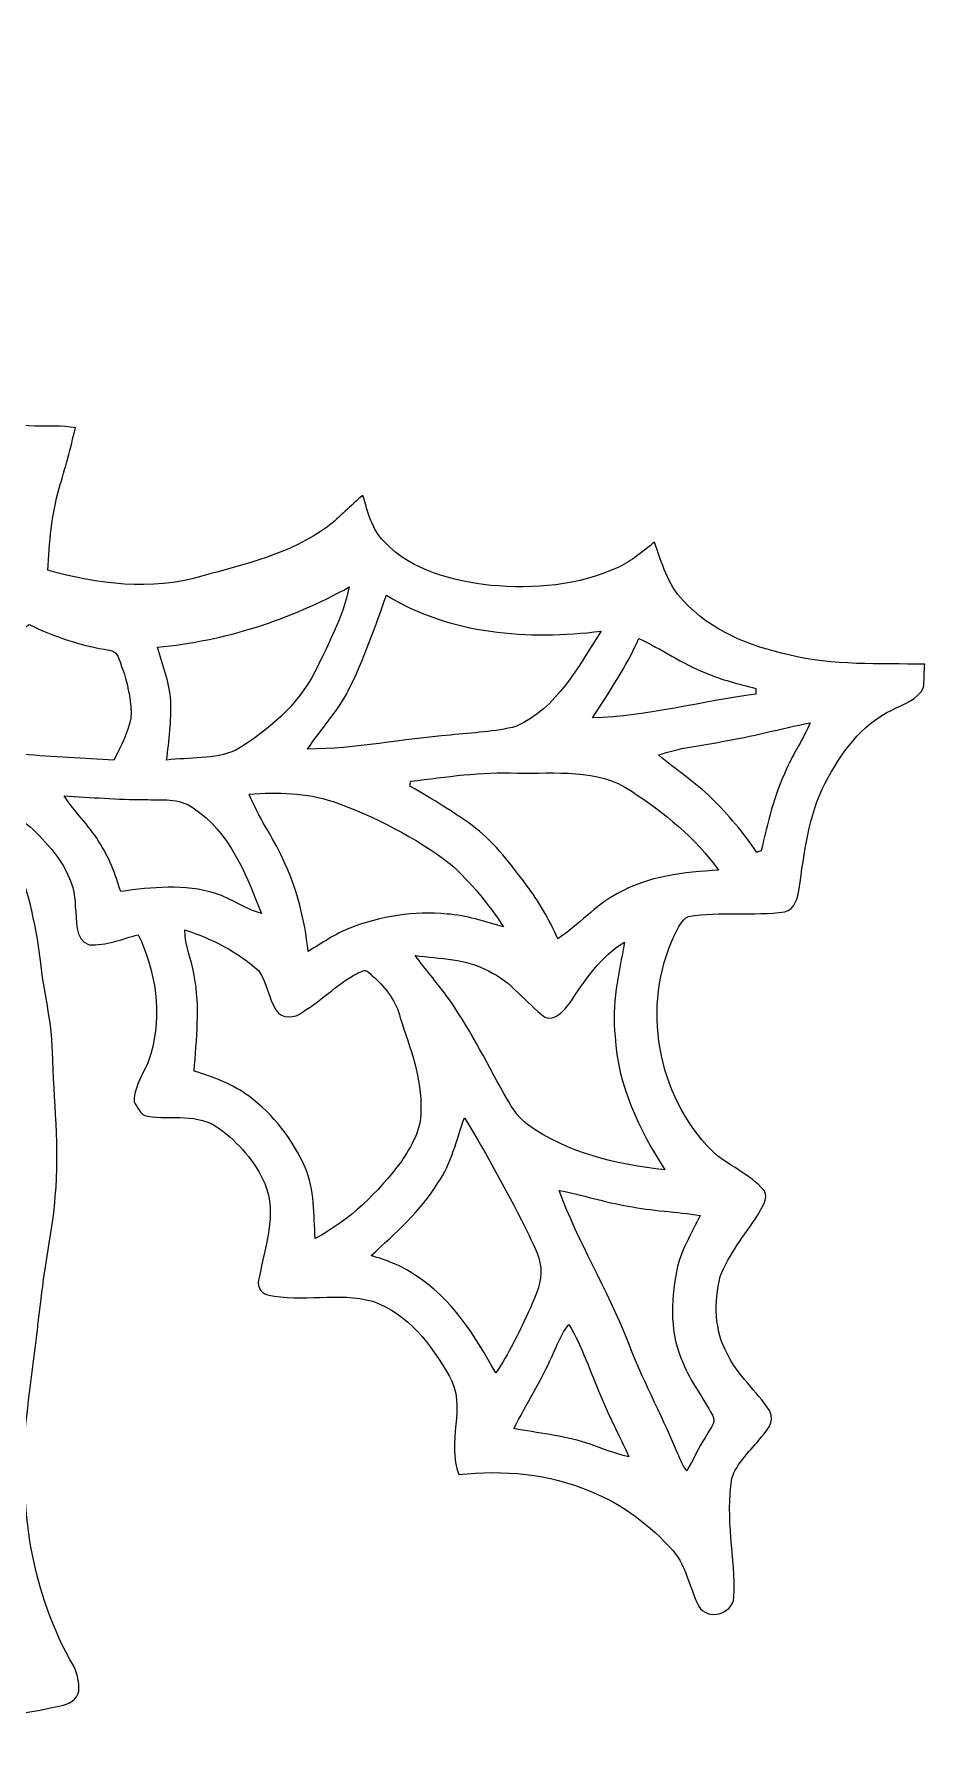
# Model space of a CAD drawing. Header units: centimetres. Extents: x -14.3 to 14.6, y -14.8 to 12.8.
# Drawn here: x 0.22 to 14.55, y -14.84 to 12.8 of the extents above; entities that cross this region are included whole.
import ezdxf

# ---------------------------------------------------------------- set-up
doc = ezdxf.new("R2010")
doc.units = ezdxf.units.CM
doc.header["$MEASUREMENT"] = 0
doc.layers.add('Layer 1', color=7, linetype='Continuous')

msp = doc.modelspace()

# ---------------------------------------------------------------- linework, layer by layer
at = {"layer": 'Layer 1', "color": 251}
for points, knots in [([(-11.14249, 12.27596), (-10.77278, 12.37262), (-10.4073, 12.53031), (-10.1279, 12.79737), (-10.1279, 12.79737), (-10.0457, 12.41601), (-9.89295, 12.0142), (-9.54969, 11.79407), (-9.54969, 11.79407), (-8.84061, 11.26384), (-7.94032, 11.06876), (-7.07108, 11.03136), (-7.07108, 11.03136), (-6.70736, 11.02007), (-6.34894, 11.11462), (-6.04026, 11.30618), (-6.04026, 11.30618), (-6.03074, 10.92835), (-6.03744, 10.53006), (-5.86669, 10.18222), (-5.86669, 10.18222), (-5.38092, 9.1948), (-4.27673, 8.58908), (-3.19264, 8.5912), (-3.19264, 8.5912), (-2.89348, 8.58238), (-2.60879, 8.67727), (-2.31987, 8.7376), (-2.31987, 8.7376), (-2.3622, 8.5023), (-2.4384, 8.2483), (-2.31175, 8.02569), (-2.31175, 8.02569), (-2.15477, 7.5752), (-1.74731, 7.28416), (-1.3783, 7.01569), (-1.3783, 7.01569), (-0.89218, 6.72359), (-0.34537, 6.49781), (0.22966, 6.4897), (0.22966, 6.4897), (0.4445, 6.47771), (0.66393, 6.50558), (0.87665, 6.46112), (0.87665, 6.46112), (0.80081, 6.1341), (0.71367, 5.8099), (0.61595, 5.48887), (0.61595, 5.48887), (0.49142, 5.06024), (0.45967, 4.61257), (0.4318, 4.16913), (0.4318, 4.16913), (1.23296, 3.94653), (2.10044, 3.83258), (2.91077, 4.07388), (2.91077, 4.07388), (3.60892, 4.26438), (4.34128, 4.43548), (4.93677, 4.86939), (4.93677, 4.86939), (5.14209, 5.01932), (5.30225, 5.22146), (5.50757, 5.37175), (5.50757, 5.37175), (5.58906, 5.10646), (5.64444, 4.82212), (5.85717, 4.62315), (5.85717, 4.62315), (6.29497, 4.15608), (6.95219, 3.99803), (7.56532, 3.92571), (7.56532, 3.92571), (8.25606, 3.86362), (8.97855, 3.91866), (9.61461, 4.21534), (9.61461, 4.21534), (9.83121, 4.31659), (10.01148, 4.47534), (10.20057, 4.61892), (10.20057, 4.61892), (10.31946, 4.29154), (10.414, 3.93559), (10.66482, 3.67947), (10.66482, 3.67947), (11.10544, 3.1944), (11.73621, 2.93934), (12.36557, 2.80882), (12.36557, 2.80882), (13.07959, 2.62643), (13.82113, 2.67229), (14.55102, 2.65536), (14.55102, 2.65536), (14.54679, 2.56187), (14.53832, 2.37561), (14.53409, 2.28212), (14.53409, 2.28212), (14.44202, 2.08315), (14.20389, 2.01718), (14.02433, 1.9177), (14.02433, 1.9177), (13.52621, 1.68381), (13.19742, 1.21532), (12.94836, 0.7426), (12.94836, 0.7426), (12.67636, 0.21625), (12.61463, -0.38171), (12.5282, -0.9592), (12.5282, -0.9592), (12.50915, -1.09996), (12.46152, -1.29046), (12.29995, -1.32856), (12.29995, -1.32856), (11.78595, -1.40194), (11.26102, -1.32292), (10.74843, -1.40406), (10.74843, -1.40406), (10.63096, -1.45979), (10.57839, -1.59738), (10.52266, -1.70674), (10.52266, -1.70674), (9.98432, -2.84057), (10.24361, -4.28519), (11.12273, -5.1756), (11.12273, -5.1756), (11.37814, -5.42149), (11.73586, -5.54037), (11.96411, -5.8166), (11.96411, -5.8166), (12.04877, -5.95524), (11.92001, -6.09741), (11.86145, -6.21736), (11.86145, -6.21736), (11.65084, -6.53909), (11.39613, -6.83824), (11.25996, -7.20266), (11.25996, -7.20266), (11.1566, -7.61224), (11.16436, -8.07438), (11.37461, -8.45114), (11.37461, -8.45114), (11.53971, -8.79581), (11.84698, -9.04346), (12.05054, -9.36131), (12.05054, -9.36131), (12.15778, -9.55146), (11.98739, -9.7028), (11.88261, -9.8358), (11.88261, -9.8358), (11.72598, -10.03053), (11.52207, -10.20692), (11.44658, -10.45422), (11.44658, -10.45422), (11.33792, -11.08957), (11.50655, -11.72739), (11.47974, -12.36451), (11.47974, -12.36451), (11.45611, -12.64991), (11.06064, -12.74022), (10.91353, -12.51303), (10.91353, -12.51303), (10.76678, -12.22128), (10.72127, -11.87274), (10.50149, -11.61874), (10.50149, -11.61874), (10.13178, -11.21022), (9.6834, -10.85921), (9.16587, -10.65953), (9.16587, -10.65953), (8.50477, -10.37555), (7.76323, -10.3124), (7.05309, -10.39036), (7.05309, -10.39036), (6.83789, -9.87496), (7.18855, -9.29252), (6.89504, -8.80251), (6.89504, -8.80251), (6.60894, -8.30333), (6.23041, -7.79709), (5.66526, -7.60024), (5.66526, -7.60024), (5.1121, -7.44643), (4.52755, -7.62282), (3.97051, -7.49547), (3.97051, -7.49547), (3.85269, -7.47042), (3.78566, -7.33107), (3.83787, -7.21642), (3.83787, -7.21642), (3.92783, -6.72359), (4.13138, -6.19689), (3.92748, -5.70618), (3.92748, -5.70618), (3.77225, -5.35093), (3.50167, -5.04684), (3.19158, -4.81753), (3.19158, -4.81753), (2.85785, -4.56671), (2.42182, -4.67924), (2.0387, -4.62209), (2.0387, -4.62209), (1.92017, -4.60834), (1.87925, -4.46793), (1.82104, -4.38644), (1.82104, -4.38644), (1.82457, -4.10739), (2.02071, -3.87738), (2.09303, -3.61597), (2.09303, -3.61597), (2.27083, -2.98203), (2.17558, -2.28529), (1.88842, -1.69827), (1.88842, -1.69827), (1.62913, -1.76671), (1.37089, -1.87854), (1.09926, -1.86196), (1.09926, -1.86196), (0.85266, -1.77341), (0.90946, -1.45627), (0.87454, -1.2506), (0.87454, -1.2506), (0.88159, -0.82021), (0.62689, -0.4505), (0.33972, -0.15452), (0.33972, -0.15452), (0.10407, 0.12947), (-0.22613, 0.30903), (-0.55951, 0.45332), (-0.55951, 0.45332), (-0.44274, 0.18521), (-0.25153, -0.04233), (-0.14111, -0.31397), (-0.14111, -0.31397), (0.09384, -0.88935), (0.24095, -1.4986), (0.31362, -2.11526), (0.31362, -2.11526), (0.36301, -2.60597), (0.49953, -3.08539), (0.50871, -3.57999), (0.50871, -3.57999), (0.52917, -4.35645), (0.62794, -5.13433), (0.55421, -5.91079), (0.55421, -5.91079), (0.51188, -6.46536), (0.38453, -7.00899), (0.32526, -7.56179), (0.32526, -7.56179), (0.24694, -8.23242), (0.15593, -8.90164), (0.08043, -9.57263), (0.08043, -9.57263), (-0.03387, -10.90754), (0.1711, -12.3063), (0.84949, -13.47752), (0.84949, -13.47752), (0.91052, -13.60029), (0.94509, -13.73999), (0.93169, -13.87792), (0.93169, -13.87792), (0.90699, -14.01798), (0.76482, -14.08642), (0.63888, -14.11323), (0.63888, -14.11323), (-0.23424, -14.31078), (-1.13383, -14.39686), (-2.02847, -14.34571), (-2.02847, -14.34571), (-3.40078, -14.29526), (-4.7939, -14.36123), (-6.14257, -14.05502), (-6.14257, -14.05502), (-6.35459, -14.28327), (-6.56908, -14.53092), (-6.86682, -14.64874), (-6.86682, -14.64874), (-7.53251, -14.83607), (-8.25888, -14.74999), (-8.88048, -14.45507), (-8.88048, -14.45507), (-9.37824, -14.19719), (-9.87143, -13.82395), (-10.06158, -13.27538), (-10.06158, -13.27538), (-10.14024, -13.01715), (-10.13813, -12.74551), (-10.15189, -12.47916), (-10.15189, -12.47916), (-10.60309, -12.31829), (-11.05359, -12.15249), (-11.48644, -11.94647), (-11.48644, -11.94647), (-12.0463, -11.678), (-12.65626, -11.49421), (-13.14979, -11.10474), (-13.14979, -11.10474), (-13.45988, -10.86414), (-13.78656, -10.63907), (-14.05008, -10.34556), (-14.05008, -10.34556), (-14.12169, -10.23973), (-14.25046, -10.14801), (-14.25081, -10.00901), (-14.25081, -10.00901), (-14.22894, -9.86261), (-14.12205, -9.75042), (-14.02503, -9.64671), (-14.02503, -9.64671), (-12.8584, -8.50547), (-12.11933, -7.01851), (-11.45046, -5.55096), (-11.45046, -5.55096), (-11.23139, -5.12374), (-11.06135, -4.67431), (-10.86203, -4.23827), (-10.86203, -4.23827), (-10.48279, -3.30024), (-10.15929, -2.31881), (-9.53558, -1.50636), (-9.53558, -1.50636), (-9.08544, -0.87454), (-8.61801, -0.24342), (-8.03099, 0.26952), (-8.03099, 0.26952), (-7.45525, 0.72178), (-6.84389, 1.12571), (-6.23711, 1.53423), (-6.23711, 1.53423), (-6.53768, 1.88913), (-6.93244, 2.22744), (-7.42103, 2.24543), (-7.42103, 2.24543), (-7.66057, 2.30364), (-7.96219, 2.22673), (-8.16645, 2.38266), (-8.16645, 2.38266), (-8.26382, 2.82011), (-8.10225, 3.28612), (-8.23242, 3.72392), (-8.23242, 3.72392), (-8.33438, 4.05412), (-8.47019, 4.43936), (-8.80004, 4.60516), (-8.80004, 4.60516), (-9.08297, 4.66619), (-9.37754, 4.58576), (-9.66258, 4.62492), (-9.66258, 4.62492), (-9.82804, 4.64573), (-9.89259, 4.84117), (-9.84568, 4.98581), (-9.84568, 4.98581), (-9.7476, 5.50721), (-9.63119, 6.05825), (-9.78958, 6.57895), (-9.78958, 6.57895), (-9.90318, 6.8774), (-10.05064, 7.20866), (-10.36955, 7.33496), (-10.36955, 7.33496), (-10.79253, 7.5057), (-11.27231, 7.46478), (-11.69423, 7.63905), (-11.69423, 7.63905), (-11.7602, 7.6648), (-11.80818, 7.72407), (-11.82088, 7.79251), (-11.82088, 7.79251), (-11.8618, 8.10225), (-11.70234, 8.38941), (-11.70411, 8.69738), (-11.70411, 8.69738), (-11.63955, 9.39412), (-11.92389, 10.05558), (-12.24068, 10.65671), (-12.24068, 10.65671), (-12.46752, 11.08992), (-12.79031, 11.46422), (-13.15932, 11.78278), (-13.15932, 11.78278), (-13.28808, 11.91189), (-13.46623, 12.03078), (-13.48528, 12.22728), (-13.48528, 12.22728), (-13.48352, 12.35534), (-13.40979, 12.4968), (-13.28244, 12.53843), (-13.28244, 12.53843), (-13.10781, 12.47881), (-12.96529, 12.35075), (-12.78678, 12.29783), (-12.78678, 12.29783), (-12.25762, 12.11439), (-11.68083, 12.15919), (-11.14249, 12.27596), (-11.14249, 12.27596), (-11.14249, 12.27596), (-11.14249, 12.27596), (-11.14249, 12.27596)], [0, 0, 0, 0, 0.00990099, 0.00990099, 0.00990099, 0.00990099, 0.01980198, 0.01980198, 0.01980198, 0.01980198, 0.02970297, 0.02970297, 0.02970297, 0.02970297, 0.03960396, 0.03960396, 0.03960396, 0.03960396, 0.04950495, 0.04950495, 0.04950495, 0.04950495, 0.05940594, 0.05940594, 0.05940594, 0.05940594, 0.06930693, 0.06930693, 0.06930693, 0.06930693, 0.07920792, 0.07920792, 0.07920792, 0.07920792, 0.08910891, 0.08910891, 0.08910891, 0.08910891, 0.0990099, 0.0990099, 0.0990099, 0.0990099, 0.10891089, 0.10891089, 0.10891089, 0.10891089, 0.11881188, 0.11881188, 0.11881188, 0.11881188, 0.12871287, 0.12871287, 0.12871287, 0.12871287, 0.13861386, 0.13861386, 0.13861386, 0.13861386, 0.14851485, 0.14851485, 0.14851485, 0.14851485, 0.15841584, 0.15841584, 0.15841584, 0.15841584, 0.16831683, 0.16831683, 0.16831683, 0.16831683, 0.17821782, 0.17821782, 0.17821782, 0.17821782, 0.18811881, 0.18811881, 0.18811881, 0.18811881, 0.1980198, 0.1980198, 0.1980198, 0.1980198, 0.20792079, 0.20792079, 0.20792079, 0.20792079, 0.21782178, 0.21782178, 0.21782178, 0.21782178, 0.22772277, 0.22772277, 0.22772277, 0.22772277, 0.23762376, 0.23762376, 0.23762376, 0.23762376, 0.24752475, 0.24752475, 0.24752475, 0.24752475, 0.25742574, 0.25742574, 0.25742574, 0.25742574, 0.26732673, 0.26732673, 0.26732673, 0.26732673, 0.27722772, 0.27722772, 0.27722772, 0.27722772, 0.28712871, 0.28712871, 0.28712871, 0.28712871, 0.2970297, 0.2970297, 0.2970297, 0.2970297, 0.30693069, 0.30693069, 0.30693069, 0.30693069, 0.31683168, 0.31683168, 0.31683168, 0.31683168, 0.32673267, 0.32673267, 0.32673267, 0.32673267, 0.33663366, 0.33663366, 0.33663366, 0.33663366, 0.34653465, 0.34653465, 0.34653465, 0.34653465, 0.35643564, 0.35643564, 0.35643564, 0.35643564, 0.36633663, 0.36633663, 0.36633663, 0.36633663, 0.37623762, 0.37623762, 0.37623762, 0.37623762, 0.38613861, 0.38613861, 0.38613861, 0.38613861, 0.3960396, 0.3960396, 0.3960396, 0.3960396, 0.40594059, 0.40594059, 0.40594059, 0.40594059, 0.41584158, 0.41584158, 0.41584158, 0.41584158, 0.42574257, 0.42574257, 0.42574257, 0.42574257, 0.43564356, 0.43564356, 0.43564356, 0.43564356, 0.44554455, 0.44554455, 0.44554455, 0.44554455, 0.45544554, 0.45544554, 0.45544554, 0.45544554, 0.46534653, 0.46534653, 0.46534653, 0.46534653, 0.47524752, 0.47524752, 0.47524752, 0.47524752, 0.48514851, 0.48514851, 0.48514851, 0.48514851, 0.4950495, 0.4950495, 0.4950495, 0.4950495, 0.5049505, 0.5049505, 0.5049505, 0.5049505, 0.51485149, 0.51485149, 0.51485149, 0.51485149, 0.52475248, 0.52475248, 0.52475248, 0.52475248, 0.53465347, 0.53465347, 0.53465347, 0.53465347, 0.54455446, 0.54455446, 0.54455446, 0.54455446, 0.55445545, 0.55445545, 0.55445545, 0.55445545, 0.56435644, 0.56435644, 0.56435644, 0.56435644, 0.57425743, 0.57425743, 0.57425743, 0.57425743, 0.58415842, 0.58415842, 0.58415842, 0.58415842, 0.59405941, 0.59405941, 0.59405941, 0.59405941, 0.6039604, 0.6039604, 0.6039604, 0.6039604, 0.61386139, 0.61386139, 0.61386139, 0.61386139, 0.62376238, 0.62376238, 0.62376238, 0.62376238, 0.63366337, 0.63366337, 0.63366337, 0.63366337, 0.64356436, 0.64356436, 0.64356436, 0.64356436, 0.65346535, 0.65346535, 0.65346535, 0.65346535, 0.66336634, 0.66336634, 0.66336634, 0.66336634, 0.67326733, 0.67326733, 0.67326733, 0.67326733, 0.68316832, 0.68316832, 0.68316832, 0.68316832, 0.69306931, 0.69306931, 0.69306931, 0.69306931, 0.7029703, 0.7029703, 0.7029703, 0.7029703, 0.71287129, 0.71287129, 0.71287129, 0.71287129, 0.72277228, 0.72277228, 0.72277228, 0.72277228, 0.73267327, 0.73267327, 0.73267327, 0.73267327, 0.74257426, 0.74257426, 0.74257426, 0.74257426, 0.75247525, 0.75247525, 0.75247525, 0.75247525, 0.76237624, 0.76237624, 0.76237624, 0.76237624, 0.77227723, 0.77227723, 0.77227723, 0.77227723, 0.78217822, 0.78217822, 0.78217822, 0.78217822, 0.79207921, 0.79207921, 0.79207921, 0.79207921, 0.8019802, 0.8019802, 0.8019802, 0.8019802, 0.81188119, 0.81188119, 0.81188119, 0.81188119, 0.82178218, 0.82178218, 0.82178218, 0.82178218, 0.83168317, 0.83168317, 0.83168317, 0.83168317, 0.84158416, 0.84158416, 0.84158416, 0.84158416, 0.85148515, 0.85148515, 0.85148515, 0.85148515, 0.86138614, 0.86138614, 0.86138614, 0.86138614, 0.87128713, 0.87128713, 0.87128713, 0.87128713, 0.88118812, 0.88118812, 0.88118812, 0.88118812, 0.89108911, 0.89108911, 0.89108911, 0.89108911, 0.9009901, 0.9009901, 0.9009901, 0.9009901, 0.91089109, 0.91089109, 0.91089109, 0.91089109, 0.92079208, 0.92079208, 0.92079208, 0.92079208, 0.93069307, 0.93069307, 0.93069307, 0.93069307, 0.94059406, 0.94059406, 0.94059406, 0.94059406, 0.95049505, 0.95049505, 0.95049505, 0.95049505, 0.96039604, 0.96039604, 0.96039604, 0.96039604, 0.97029703, 0.97029703, 0.97029703, 0.97029703, 0.98019802, 0.98019802, 0.98019802, 0.98019802, 1, 1, 1, 1]), ([(2.19851, 2.93088), (2.28318, 2.64513), (2.39148, 2.36291), (2.41265, 2.06269), (2.41265, 2.06269), (2.42464, 1.74449), (2.38407, 1.42734), (2.34527, 1.11196), (2.34527, 1.11196), (2.71604, 1.15852), (3.11009, 1.12113), (3.4604, 1.26965), (3.4604, 1.26965), (3.97087, 1.58538), (4.45629, 1.98931), (4.73357, 2.53294), (4.73357, 2.53294), (4.94947, 2.97392), (5.18019, 3.41665), (5.28708, 3.89961), (5.28708, 3.89961), (4.33634, 3.37291), (3.28224, 3.03071), (2.19851, 2.93088), (2.19851, 2.93088), (2.19851, 2.93088), (2.19851, 2.93088), (2.19851, 2.93088)], [0, 0, 0, 0, 0.125, 0.125, 0.125, 0.125, 0.25, 0.25, 0.25, 0.25, 0.375, 0.375, 0.375, 0.375, 0.5, 0.5, 0.5, 0.5, 0.625, 0.625, 0.625, 0.625, 0.75, 0.75, 0.75, 0.75, 1, 1, 1, 1]), ([(5.27403, 2.23767), (5.09764, 1.8923), (4.82988, 1.60937), (4.61398, 1.29046), (4.61398, 1.29046), (5.38762, 1.29152), (6.14821, 1.45415), (6.91727, 1.51483), (6.91727, 1.51483), (7.27004, 1.55963), (7.63305, 1.55998), (7.97701, 1.65629), (7.97701, 1.65629), (8.62612, 1.94698), (8.97819, 2.61549), (9.34014, 3.1877), (9.34014, 3.1877), (8.17421, 3.042), (6.90774, 3.1369), (5.88574, 3.76731), (5.88574, 3.76731), (5.70089, 3.25049), (5.52238, 2.72838), (5.27403, 2.23767), (5.27403, 2.23767), (5.27403, 2.23767), (5.27403, 2.23767), (5.27403, 2.23767)], [0, 0, 0, 0, 0.125, 0.125, 0.125, 0.125, 0.25, 0.25, 0.25, 0.25, 0.375, 0.375, 0.375, 0.375, 0.5, 0.5, 0.5, 0.5, 0.625, 0.625, 0.625, 0.625, 0.75, 0.75, 0.75, 0.75, 1, 1, 1, 1]), ([(0.13441, 3.2953), (0.11747, 3.28436), (0.08361, 3.26284), (0.06667, 3.25226), (0.06667, 3.25226), (-0.04657, 2.89913), (-0.12347, 2.51919), (-0.34184, 2.21156), (-0.34184, 2.21156), (-0.51294, 1.93146), (-0.78281, 1.73814), (-1.016, 1.51483), (-1.016, 1.51483), (-0.67522, 1.38853), (-0.33443, 1.23684), (0.03175, 1.20403), (0.03175, 1.20403), (0.51964, 1.16522), (1.00894, 1.14018), (1.49754, 1.10878), (1.49754, 1.10878), (1.6062, 1.3268), (1.71768, 1.54764), (1.772, 1.78647), (1.772, 1.78647), (1.78611, 2.03271), (1.72791, 2.27789), (1.66158, 2.51319), (1.66158, 2.51319), (1.59808, 2.6349), (1.59667, 2.85856), (1.42557, 2.88184), (1.42557, 2.88184), (0.97755, 2.95275), (0.54081, 3.09351), (0.13441, 3.2953), (0.13441, 3.2953), (0.13441, 3.2953), (0.13441, 3.2953), (0.13441, 3.2953)], [0, 0, 0, 0, 0.09090909, 0.09090909, 0.09090909, 0.09090909, 0.18181818, 0.18181818, 0.18181818, 0.18181818, 0.27272727, 0.27272727, 0.27272727, 0.27272727, 0.36363636, 0.36363636, 0.36363636, 0.36363636, 0.45454545, 0.45454545, 0.45454545, 0.45454545, 0.54545455, 0.54545455, 0.54545455, 0.54545455, 0.63636364, 0.63636364, 0.63636364, 0.63636364, 0.72727273, 0.72727273, 0.72727273, 0.72727273, 0.81818182, 0.81818182, 0.81818182, 0.81818182, 1, 1, 1, 1]), ([(9.95045, 3.06987), (9.74654, 2.61832), (9.47208, 2.20592), (9.20291, 1.79176), (9.20291, 1.79176), (10.09227, 1.81293), (10.95622, 2.06058), (11.83464, 2.17452), (11.83464, 2.17452), (11.83393, 2.19781), (11.83217, 2.24367), (11.83111, 2.2666), (11.83111, 2.2666), (11.55771, 2.33786), (11.28148, 2.40383), (11.02184, 2.51778), (11.02184, 2.51778), (10.64683, 2.66559), (10.31416, 2.89948), (9.95045, 3.06987), (9.95045, 3.06987), (9.95045, 3.06987), (9.95045, 3.06987), (9.95045, 3.06987)], [0, 0, 0, 0, 0.14285714, 0.14285714, 0.14285714, 0.14285714, 0.28571429, 0.28571429, 0.28571429, 0.28571429, 0.42857143, 0.42857143, 0.42857143, 0.42857143, 0.57142857, 0.57142857, 0.57142857, 0.57142857, 0.71428571, 0.71428571, 0.71428571, 0.71428571, 1, 1, 1, 1]), ([(11.28536, 1.41076), (10.94528, 1.3402), (10.59497, 1.31374), (10.26654, 1.19451), (10.26654, 1.19451), (10.54594, 0.95709), (10.85568, 0.75671), (11.11885, 0.49989), (11.11885, 0.49989), (11.38661, 0.23142), (11.63955, -0.05433), (11.84663, -0.37289), (11.84663, -0.37289), (11.86462, -0.36724), (11.90061, -0.35595), (11.9186, -0.34996), (11.9186, -0.34996), (12.0209, 0.09948), (12.12709, 0.55316), (12.32888, 0.97014), (12.32888, 0.97014), (12.43612, 1.22731), (12.60193, 1.45521), (12.70529, 1.71415), (12.70529, 1.71415), (12.23151, 1.61572), (11.76302, 1.49049), (11.28536, 1.41076), (11.28536, 1.41076), (11.28536, 1.41076), (11.28536, 1.41076), (11.28536, 1.41076)], [0, 0, 0, 0, 0.11111111, 0.11111111, 0.11111111, 0.11111111, 0.22222222, 0.22222222, 0.22222222, 0.22222222, 0.33333333, 0.33333333, 0.33333333, 0.33333333, 0.44444444, 0.44444444, 0.44444444, 0.44444444, 0.55555556, 0.55555556, 0.55555556, 0.55555556, 0.66666667, 0.66666667, 0.66666667, 0.66666667, 0.77777778, 0.77777778, 0.77777778, 0.77777778, 1, 1, 1, 1]), ([(6.27909, 0.77329), (6.27451, 0.75353), (6.26533, 0.71367), (6.26075, 0.69391), (6.26075, 0.69391), (6.62517, 0.48648), (6.98394, 0.26882), (7.32084, 0.01834), (7.32084, 0.01834), (7.64611, -0.23424), (7.8867, -0.57185), (8.13647, -0.89394), (8.13647, -0.89394), (8.33579, -1.16523), (8.50935, -1.45521), (8.6427, -1.76459), (8.6427, -1.76459), (8.98313, -1.54623), (9.24525, -1.22414), (9.60579, -1.03505), (9.60579, -1.03505), (10.10214, -0.75883), (10.6747, -0.6858), (11.2335, -0.66181), (11.2335, -0.66181), (10.8645, -0.14041), (10.35544, 0.26987), (9.8238, 0.61524), (9.8238, 0.61524), (9.29252, 0.98425), (8.59719, 0.89041), (7.99042, 0.90346), (7.99042, 0.90346), (7.41539, 0.92569), (6.84742, 0.84279), (6.27909, 0.77329), (6.27909, 0.77329), (6.27909, 0.77329), (6.27909, 0.77329), (6.27909, 0.77329)], [0, 0, 0, 0, 0.09090909, 0.09090909, 0.09090909, 0.09090909, 0.18181818, 0.18181818, 0.18181818, 0.18181818, 0.27272727, 0.27272727, 0.27272727, 0.27272727, 0.36363636, 0.36363636, 0.36363636, 0.36363636, 0.45454545, 0.45454545, 0.45454545, 0.45454545, 0.54545455, 0.54545455, 0.54545455, 0.54545455, 0.63636364, 0.63636364, 0.63636364, 0.63636364, 0.72727273, 0.72727273, 0.72727273, 0.72727273, 0.81818182, 0.81818182, 0.81818182, 0.81818182, 1, 1, 1, 1]), ([(3.6763, 0.56444), (3.81564, 0.1972), (4.05412, -0.11959), (4.21569, -0.47625), (4.21569, -0.47625), (4.44359, -0.94262), (4.56706, -1.45309), (4.62527, -1.96744), (4.62527, -1.96744), (4.84646, -1.83727), (5.05601, -1.68381), (5.29696, -1.59103), (5.29696, -1.59103), (5.79473, -1.40653), (6.32919, -1.30986), (6.86047, -1.36666), (6.86047, -1.36666), (7.17338, -1.38042), (7.4676, -1.49507), (7.76817, -1.57162), (7.76817, -1.57162), (7.52969, -1.20086), (7.24394, -0.8576), (6.91797, -0.56127), (6.91797, -0.56127), (6.34647, -0.12876), (5.7023, 0.20461), (5.02779, 0.44344), (5.02779, 0.44344), (4.59176, 0.59055), (4.12997, 0.5969), (3.6763, 0.56444), (3.6763, 0.56444), (3.6763, 0.56444), (3.6763, 0.56444), (3.6763, 0.56444)], [0, 0, 0, 0, 0.1, 0.1, 0.1, 0.1, 0.2, 0.2, 0.2, 0.2, 0.3, 0.3, 0.3, 0.3, 0.4, 0.4, 0.4, 0.4, 0.5, 0.5, 0.5, 0.5, 0.6, 0.6, 0.6, 0.6, 0.7, 0.7, 0.7, 0.7, 0.8, 0.8, 0.8, 0.8, 1, 1, 1, 1]), ([(0.69462, 0.53587), (0.86501, 0.28116), (1.08867, 0.06632), (1.2513, -0.19473), (1.2513, -0.19473), (1.41676, -0.44062), (1.52012, -0.72178), (1.6062, -1.00365), (1.6062, -1.00365), (2.10961, -0.93451), (2.63913, -0.87877), (3.13267, -1.0347), (3.13267, -1.0347), (3.39125, -1.11337), (3.60927, -1.29046), (3.87315, -1.35573), (3.87315, -1.35573), (3.62514, -0.73166), (3.36268, -0.04269), (2.77424, 0.34149), (2.77424, 0.34149), (2.55199, 0.51118), (2.25319, 0.46038), (1.99355, 0.47801), (1.99355, 0.47801), (1.55928, 0.47484), (1.12748, 0.514), (0.69462, 0.53587), (0.69462, 0.53587), (0.69462, 0.53587), (0.69462, 0.53587), (0.69462, 0.53587)], [0, 0, 0, 0, 0.11111111, 0.11111111, 0.11111111, 0.11111111, 0.22222222, 0.22222222, 0.22222222, 0.22222222, 0.33333333, 0.33333333, 0.33333333, 0.33333333, 0.44444444, 0.44444444, 0.44444444, 0.44444444, 0.55555556, 0.55555556, 0.55555556, 0.55555556, 0.66666667, 0.66666667, 0.66666667, 0.66666667, 0.77777778, 0.77777778, 0.77777778, 0.77777778, 1, 1, 1, 1]), ([(2.63878, -1.62207), (2.64125, -1.87537), (2.74884, -2.11067), (2.79083, -2.35761), (2.79083, -2.35761), (2.88784, -2.86491), (2.82434, -3.38349), (2.79047, -3.89396), (2.79047, -3.89396), (3.09845, -3.99344), (3.41171, -4.10316), (3.67347, -4.29966), (3.67347, -4.29966), (4.06435, -4.59528), (4.38115, -4.99498), (4.57482, -5.44583), (4.57482, -5.44583), (4.73146, -5.80531), (4.71558, -6.20713), (4.73604, -6.59024), (4.73604, -6.59024), (5.29167, -6.29849), (5.75345, -5.8487), (6.12528, -5.34811), (6.12528, -5.34811), (6.28438, -5.10434), (6.44984, -4.83623), (6.43819, -4.53319), (6.43819, -4.53319), (6.46395, -4.01179), (6.26075, -3.52284), (6.10658, -3.03495), (6.10658, -3.03495), (6.04802, -2.77707), (5.88045, -2.56434), (5.69136, -2.38725), (5.69136, -2.38725), (5.62927, -2.34774), (5.57742, -2.2412), (5.4924, -2.28424), (5.4924, -2.28424), (5.13362, -2.44263), (4.86833, -2.74779), (4.53214, -2.94358), (4.53214, -2.94358), (4.41572, -3.04765), (4.19629, -3.05611), (4.10739, -2.9143), (4.10739, -2.9143), (3.9818, -2.71745), (3.96769, -2.46486), (3.82623, -2.27718), (3.82623, -2.27718), (3.48756, -1.97132), (3.07128, -1.76036), (2.63878, -1.62207), (2.63878, -1.62207), (2.63878, -1.62207), (2.63878, -1.62207), (2.63878, -1.62207)], [0, 0, 0, 0, 0.0625, 0.0625, 0.0625, 0.0625, 0.125, 0.125, 0.125, 0.125, 0.1875, 0.1875, 0.1875, 0.1875, 0.25, 0.25, 0.25, 0.25, 0.3125, 0.3125, 0.3125, 0.3125, 0.375, 0.375, 0.375, 0.375, 0.4375, 0.4375, 0.4375, 0.4375, 0.5, 0.5, 0.5, 0.5, 0.5625, 0.5625, 0.5625, 0.5625, 0.625, 0.625, 0.625, 0.625, 0.6875, 0.6875, 0.6875, 0.6875, 0.75, 0.75, 0.75, 0.75, 0.8125, 0.8125, 0.8125, 0.8125, 0.875, 0.875, 0.875, 0.875, 1, 1, 1, 1]), ([(8.8332, -2.80599), (8.74148, -2.91924), (8.60002, -3.09739), (8.43809, -3.02789), (8.43809, -3.02789), (8.12588, -2.79224), (7.89305, -2.44828), (7.52863, -2.28318), (7.52863, -2.28318), (7.16844, -2.08809), (6.74652, -2.08209), (6.35, -2.03447), (6.35, -2.03447), (6.50699, -2.25531), (6.68867, -2.45674), (6.84742, -2.67653), (6.84742, -2.67653), (7.20796, -3.17041), (7.47924, -3.72039), (7.77416, -4.25379), (7.77416, -4.25379), (7.87929, -4.43512), (7.98124, -4.63056), (8.15763, -4.75403), (8.15763, -4.75403), (8.79863, -5.21864), (9.5952, -5.39609), (10.36884, -5.48464), (10.36884, -5.48464), (9.95327, -4.83729), (9.6072, -4.11586), (9.56663, -3.33551), (9.56663, -3.33551), (9.50771, -2.82434), (9.62589, -2.3174), (9.71903, -1.81786), (9.71903, -1.81786), (9.33097, -2.04823), (9.07838, -2.43911), (8.8332, -2.80599), (8.8332, -2.80599), (8.8332, -2.80599), (8.8332, -2.80599), (8.8332, -2.80599)], [0, 0, 0, 0, 0.08333333, 0.08333333, 0.08333333, 0.08333333, 0.16666667, 0.16666667, 0.16666667, 0.16666667, 0.25, 0.25, 0.25, 0.25, 0.33333333, 0.33333333, 0.33333333, 0.33333333, 0.41666667, 0.41666667, 0.41666667, 0.41666667, 0.5, 0.5, 0.5, 0.5, 0.58333333, 0.58333333, 0.58333333, 0.58333333, 0.66666667, 0.66666667, 0.66666667, 0.66666667, 0.75, 0.75, 0.75, 0.75, 0.83333333, 0.83333333, 0.83333333, 0.83333333, 1, 1, 1, 1]), ([(6.71371, -5.69242), (6.43502, -6.15103), (6.02968, -6.50557), (5.6388, -6.86435), (5.6388, -6.86435), (5.88222, -6.9409), (6.12563, -7.02592), (6.3373, -7.17338), (6.3373, -7.17338), (6.93244, -7.54662), (7.31132, -8.15587), (7.64611, -8.75524), (7.64611, -8.75524), (7.85036, -8.44797), (8.0137, -8.11601), (8.16857, -7.78193), (8.16857, -7.78193), (8.25853, -7.57767), (8.36754, -7.3727), (8.37001, -7.1434), (8.37001, -7.1434), (8.38094, -6.9215), (8.26452, -6.72783), (8.17845, -6.53309), (8.17845, -6.53309), (7.85848, -5.89104), (7.51769, -5.25851), (7.14128, -4.64785), (7.14128, -4.64785), (7.00899, -5.00027), (6.93808, -5.38127), (6.71371, -5.69242), (6.71371, -5.69242), (6.71371, -5.69242), (6.71371, -5.69242), (6.71371, -5.69242)], [0, 0, 0, 0, 0.1, 0.1, 0.1, 0.1, 0.2, 0.2, 0.2, 0.2, 0.3, 0.3, 0.3, 0.3, 0.4, 0.4, 0.4, 0.4, 0.5, 0.5, 0.5, 0.5, 0.6, 0.6, 0.6, 0.6, 0.7, 0.7, 0.7, 0.7, 0.8, 0.8, 0.8, 0.8, 1, 1, 1, 1]), ([(8.66352, -5.81625), (8.97431, -6.64386), (9.4361, -7.40551), (9.76454, -8.22678), (9.76454, -8.22678), (9.99596, -8.83391), (10.30323, -9.40752), (10.55476, -10.00619), (10.55476, -10.00619), (10.60309, -10.11696), (10.64648, -10.23303), (10.72127, -10.33004), (10.72127, -10.33004), (10.82675, -10.15224), (10.90436, -9.95856), (11.02219, -9.78782), (11.02219, -9.78782), (11.07334, -9.68128), (11.20563, -9.55992), (11.13402, -9.43222), (11.13402, -9.43222), (10.98338, -9.15035), (10.78054, -8.8967), (10.66306, -8.59719), (10.66306, -8.59719), (10.44222, -8.13858), (10.46833, -7.6133), (10.55405, -7.12505), (10.55405, -7.12505), (10.61649, -6.79873), (10.79112, -6.51298), (10.93717, -6.21982), (10.93717, -6.21982), (10.55194, -6.15738), (10.16, -6.14609), (9.77724, -6.06813), (9.77724, -6.06813), (9.40047, -6.00957), (9.03887, -5.88292), (8.66352, -5.81625), (8.66352, -5.81625), (8.66352, -5.81625), (8.66352, -5.81625), (8.66352, -5.81625)], [0, 0, 0, 0, 0.08333333, 0.08333333, 0.08333333, 0.08333333, 0.16666667, 0.16666667, 0.16666667, 0.16666667, 0.25, 0.25, 0.25, 0.25, 0.33333333, 0.33333333, 0.33333333, 0.33333333, 0.41666667, 0.41666667, 0.41666667, 0.41666667, 0.5, 0.5, 0.5, 0.5, 0.58333333, 0.58333333, 0.58333333, 0.58333333, 0.66666667, 0.66666667, 0.66666667, 0.66666667, 0.75, 0.75, 0.75, 0.75, 0.83333333, 0.83333333, 0.83333333, 0.83333333, 1, 1, 1, 1]), ([(8.55098, -8.48254), (8.37212, -8.88612), (8.13858, -9.26077), (7.93503, -9.65165), (7.93503, -9.65165), (8.32344, -9.72079), (8.71926, -9.76171), (9.09743, -9.88025), (9.09743, -9.88025), (9.32744, -9.95398), (9.55005, -10.05417), (9.78747, -10.10532), (9.78747, -10.10532), (9.64389, -9.77124), (9.46326, -9.45409), (9.33203, -9.11507), (9.33203, -9.11507), (9.16305, -8.73584), (9.04064, -8.33155), (8.82262, -7.97666), (8.82262, -7.97666), (8.69244, -8.12059), (8.63953, -8.31356), (8.55098, -8.48254), (8.55098, -8.48254), (8.55098, -8.48254), (8.55098, -8.48254), (8.55098, -8.48254)], [0, 0, 0, 0, 0.125, 0.125, 0.125, 0.125, 0.25, 0.25, 0.25, 0.25, 0.375, 0.375, 0.375, 0.375, 0.5, 0.5, 0.5, 0.5, 0.625, 0.625, 0.625, 0.625, 0.75, 0.75, 0.75, 0.75, 1, 1, 1, 1])]:
    msp.add_open_spline(points, degree=3, knots=knots, dxfattribs=at)

doc.saveas('drawing.dxf')
